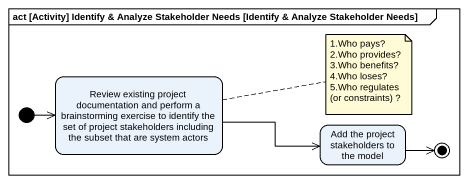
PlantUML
@startuml
mainframe act [Activity] Identify & Analyze Stakeholder Needs [Identify & Analyze Stakeholder Needs]
hide empty description
state "Review existing project documentation and perform a brainstorming exercise to identify the set of project stakeholders including the subset that are system actors" as Review_existing_project
state "Add the project stakeholders to the model" as Add_the_project
[*] -right-> Review_existing_project
Review_existing_project -right-> Add_the_project
Add_the_project -right-> [*]
note right of Review_existing_project
  1.Who pays?
  2.Who provides?
  3.Who benefits?
  4.Who loses?
  5.Who regulates (or constraints) ?
end note
@enduml
